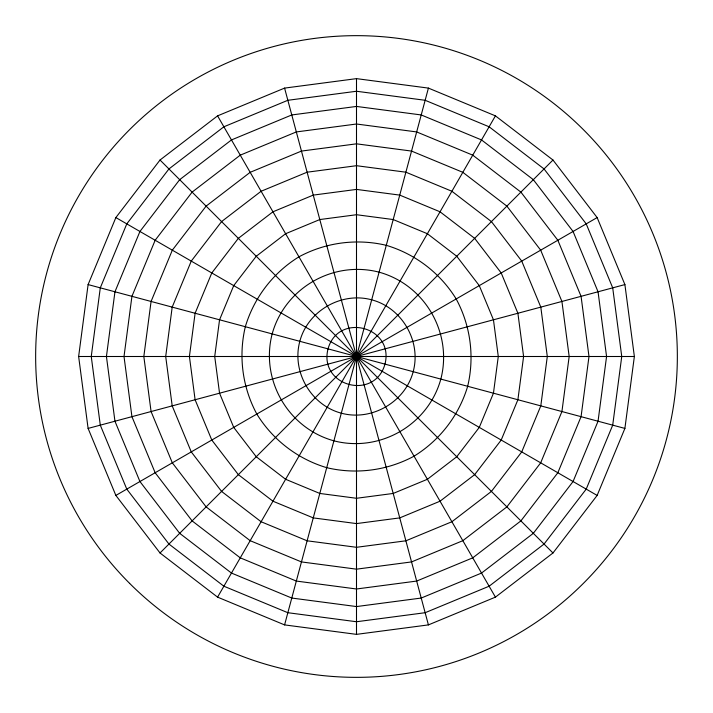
<?xml version="1.0" encoding="UTF-8"?>
<svg xmlns="http://www.w3.org/2000/svg" width="713" height="713" viewBox="0 0 713 713"><rect width="100%" height="100%" fill="white"/><g stroke="black" fill="none" stroke-linecap="round" stroke-linejoin="round"><path stroke-width="1.07" d="M78.635 356.5L88.1 284.585L115.862 217.572L160.024 160.024L217.572 115.862L284.585 88.1L356.5 78.635L428.415 88.1L495.428 115.862L552.976 160.024L597.138 217.572L624.9 284.585L634.365 356.5L624.9 428.415L597.138 495.428L552.976 552.976L495.428 597.138L428.415 624.9L356.5 634.365L284.585 624.9L217.572 597.138L160.024 552.976L115.862 495.428L88.1 428.415L78.635 356.5L634.365 356.5M284.585 624.9L428.415 88.1M217.572 597.138L495.428 115.862M160.024 552.976L552.976 160.024M115.862 495.428L597.138 217.572M88.1 428.415L624.9 284.585M88.1 284.585L624.9 428.415M115.862 217.572L597.138 495.428M160.024 160.024L552.976 552.976M217.572 115.862L495.428 597.138M284.585 88.1L428.415 624.9M356.5 78.635L356.5 634.365M100.292 287.847L91.255 356.5L100.292 425.153L126.789 489.127L168.945 544.055L223.873 586.211L287.847 612.708L356.5 621.745L425.153 612.708L489.127 586.211L544.055 544.055L586.211 489.127L612.708 425.153L621.745 356.5L612.708 287.847L586.211 223.873L544.055 168.945L489.127 126.789L425.153 100.292L356.5 91.255L287.847 100.292L223.873 126.789L168.945 168.945L126.789 223.873L100.292 287.847M114.953 291.777L106.433 356.5L114.953 421.223L139.935 481.533L179.676 533.324L231.467 573.065L291.777 598.047L356.5 606.567L421.223 598.047L481.533 573.065L533.324 533.324L573.065 481.533L598.047 421.223L606.567 356.5L598.047 291.777L573.065 231.467L533.324 179.676L481.533 139.935L421.223 114.953L356.5 106.433L291.777 114.953L231.467 139.935L179.676 179.676L139.935 231.467L114.953 291.777M131.932 296.332L124.009 356.5L131.932 416.668L155.158 472.746L192.109 520.891L240.254 557.842L296.332 581.068L356.5 588.991L416.668 581.068L472.746 557.842L520.891 520.891L557.842 472.746L581.068 416.668L588.991 356.5L581.068 296.332L557.842 240.254L520.891 192.109L472.746 155.158L416.668 131.932L356.5 124.009L296.332 131.932L240.254 155.158L192.109 192.109L155.158 240.254L131.932 296.332M151.076 301.456L143.83 356.5L151.076 411.544L172.323 462.835L206.119 506.881L250.165 540.677L301.456 561.924L356.5 569.17L411.544 561.924L462.835 540.677L506.881 506.881L540.677 462.835L561.924 411.544L569.17 356.5L561.924 301.456L540.677 250.165L506.881 206.119L462.835 172.323L411.544 151.076L356.5 143.83L301.456 151.076L250.165 172.323L206.119 206.119L172.323 250.165L151.076 301.456M172.198 307.116L165.701 356.5L172.198 405.884L191.262 451.899L221.583 491.417L261.101 521.738L307.116 540.802L356.5 547.299L405.884 540.802L451.899 521.738L491.417 491.417L521.738 451.899L540.802 405.884L547.299 356.5L540.802 307.116L521.738 261.101L491.417 221.583L451.899 191.262L405.884 172.198L356.5 165.701L307.116 172.198L261.101 191.262L221.583 221.583L191.262 261.101L172.198 307.116M195.104 313.257L189.408 356.5L195.104 399.743L211.797 440.046L238.347 474.653L272.954 501.203L313.257 517.896L356.5 523.592L399.743 517.896L440.046 501.203L474.653 474.653L501.203 440.046L517.896 399.743L523.592 356.5L517.896 313.257L501.203 272.954L474.653 238.347L440.046 211.797L399.743 195.104L356.5 189.408L313.257 195.104L272.954 211.797L238.347 238.347L211.797 272.954L195.104 313.257M219.551 319.807L214.72 356.5L219.551 393.193L233.721 427.39L256.252 456.748L285.61 479.279L319.807 493.449L356.5 498.28L393.193 493.449L427.39 479.279L456.748 456.748L479.279 427.39L493.449 393.193L498.28 356.5L493.449 319.807L479.279 285.61L456.748 256.252L427.39 233.721L393.193 219.551L356.5 214.72L319.807 219.551L285.61 233.721L256.252 256.252L233.721 285.61L219.551 319.807M245.325 326.714C238.311 356.268 242.402 387.311 256.823 414.048C272.767 439.903 297.606 458.967 326.714 467.675C356.268 474.689 387.311 470.598 414.048 456.177C439.903 440.233 458.967 415.394 467.675 386.286C474.689 356.732 470.598 325.689 456.177 298.952C440.233 273.097 415.394 254.033 386.286 245.325C356.732 238.311 325.689 242.402 298.952 256.823C273.097 272.767 254.033 297.606 245.325 326.714M272.17 333.907C260.2 379.904 288.079 428.201 333.907 440.83C379.904 452.8 428.201 424.921 440.83 379.093C452.8 333.096 424.921 284.799 379.093 272.17C333.096 260.2 284.799 288.079 272.17 333.907M299.825 341.313C291.51 371.598 310.93 405.234 341.313 413.175C371.598 421.49 405.234 402.07 413.175 371.687C421.49 341.402 402.07 307.766 371.687 299.825C341.402 291.51 307.766 310.93 299.825 341.313M328.025 348.871C318.497 386.179 374.575 401.205 384.975 364.129C394.503 326.821 338.425 311.795 328.025 348.871M129.623 583.377A320.85 320.85 0 0 0 666.414 439.538A320.85 320.85 0 0 0 273.462 46.586A320.85 320.85 0 0 0 129.623 583.377"/></g></svg>
